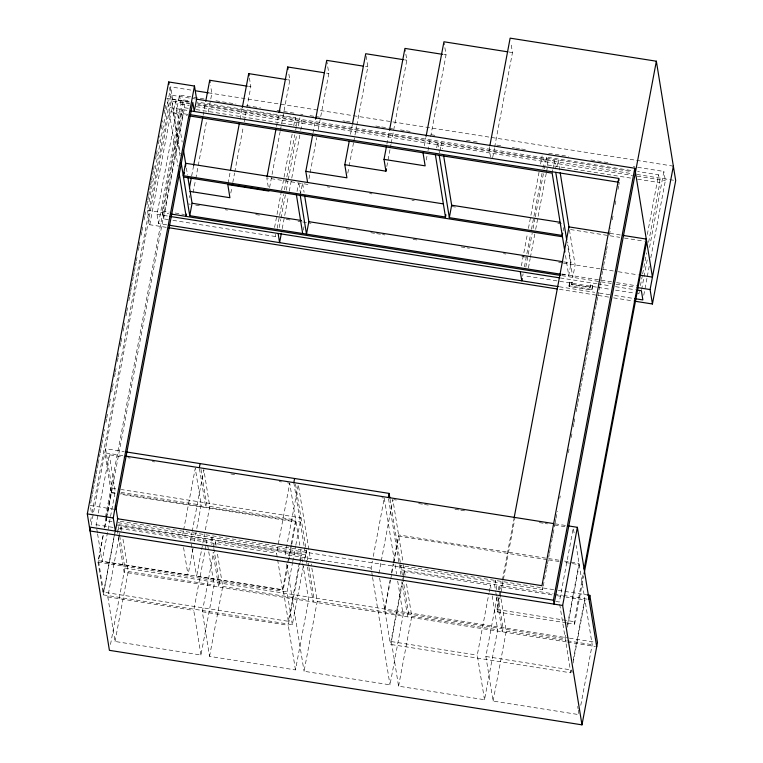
<?xml version="1.0" encoding="UTF-8"?>
<svg xmlns="http://www.w3.org/2000/svg" width="763" height="763" viewBox="0 0 763 763"><rect width="100%" height="100%" fill="white"/><g stroke="black" fill="none" stroke-linecap="round" stroke-linejoin="round"><path stroke-width="0.57" stroke-dasharray="3.81 2.86" d="M90.711 503.16L91.369 499.651M91.598 498.487L92.256 494.977M92.476 493.804L93.134 490.294M93.363 489.121L94.24 484.438M94.459 483.275L95.127 479.755M95.346 478.592L96.004 475.082M96.224 473.909L97.111 469.226M97.33 468.053L97.988 464.543M98.208 463.379L99.972 454.014M100.191 452.841L100.859 449.331M101.078 448.158L101.737 444.648M101.956 443.484L102.843 438.801M103.062 437.628L104.607 429.435M105.933 422.416L106.591 418.906M106.81 417.733L107.469 414.223M108.794 407.204L109.452 403.694M109.681 402.521L110.339 399.011M111.665 391.991L112.323 388.472M112.543 387.308L113.21 383.799M114.526 376.769L115.194 373.26M115.413 372.096L116.071 368.577M117.397 361.557L118.055 358.047M118.275 356.874L118.942 353.364M120.258 346.345L120.926 342.835M121.145 341.662L121.803 338.152M123.129 331.132L123.787 327.623M124.016 326.45L124.674 322.94M126 315.92L126.658 312.41M126.877 311.237L127.545 307.727M128.861 300.708L129.529 297.189M129.748 296.025L130.406 292.515M130.626 291.342L131.293 287.832M131.513 286.659L132.39 281.976M132.609 280.813L133.277 277.293M133.496 276.13L134.154 272.62M134.374 271.447L135.261 266.764M135.48 265.591L136.138 262.081M136.358 260.917L137.025 257.398M138.351 250.378L139.009 246.869M139.228 245.696L139.887 242.186M141.212 235.166L141.88 231.656M142.099 230.483L142.757 226.973M144.083 219.954L144.741 216.444M144.96 215.271L145.628 211.761M146.944 204.742L147.612 201.232M147.831 200.059L148.489 196.549M148.709 195.376L149.596 190.693M149.815 189.529L150.473 186.01M150.692 184.846L151.36 181.336M151.579 180.163L152.457 175.48M152.686 174.307L153.344 170.798M153.563 169.634L154.67 163.778M155.547 159.095L156.205 155.585M156.434 154.412L157.531 148.566M158.418 143.883L159.963 135.69M161.279 128.67L162.824 120.478M164.15 113.458L164.808 109.948M165.027 108.775L165.695 105.265M166.267 227.326L149.786 224.732L147.45 210.302L170.712 86.887L191.894 90.225M90.492 521.415L91.856 514.157M92.075 512.984L170.826 95.079L196.606 99.152M91.169 525.135L171.465 99.018L190.311 101.984M149.786 224.732L173.048 101.317L170.712 86.887M180.02 155.719L173.163 113.372L175.509 100.935L189.634 103.158M97.406 532.755L96.1 524.715L109.281 454.777L123.224 456.98M166.735 224.847L158.504 223.549L157.016 214.365L179.496 95.06L205.361 99.142M158.504 223.549L180.984 104.245L179.496 95.06M168.261 219.61L163.587 218.867L162.319 210.998L183.263 99.858L190.264 100.964M105.542 516.866L182.281 109.595L182.92 113.534L107.278 514.949M303.312 566.413L292.334 624.687L103.301 594.882L97.998 562.093L103.043 535.283M104.579 527.119L106.124 518.964M106.343 517.8L111.951 488.043L105.571 448.692L124.245 451.629M300.546 549.923L301.108 553.423L288.319 621.301L103.587 592.174L98.484 560.691L103.339 534.939M104.665 527.92L106.429 518.554M106.648 517.39L111.274 492.812L104.798 452.802L123.472 455.749M112.056 521.72L106.181 520.795L107.058 516.112M163.587 218.867L184.532 107.726L183.263 99.858M193.077 548.206L188.022 575.016L102.051 561.454L115.232 491.525L109.281 454.777M103.587 592.174L114.832 532.488M103.301 594.882L115.165 531.945M207.679 545.183L214.136 585.087L200.955 655.016L115.041 641.473L107.812 596.876L119.018 537.429M119.238 536.265L120.993 526.937L206.916 540.49L207.488 544.009M191.656 176.043L193.64 165.523M203.111 115.299L205.524 102.452M193.125 192.667L195.547 179.81M195.767 178.647L206.773 120.239M208.309 112.066L211.837 93.372L210.598 85.723M110.501 644.497L124.903 568.053L119.314 533.499M115.041 641.473L128.213 571.535L122.7 537.495M228.023 183.425L230.216 171.742M240.126 119.181L242.109 108.67M230.808 193.039L231.904 187.202M232.782 182.529L234.546 173.182M234.766 172.009L243.349 126.458M244.236 121.784L246.649 108.937M246.878 107.764L250.836 86.734L249.415 77.998M183.387 531.277L182.071 538.268L117.016 528.015M183.606 530.113L195.252 468.339L201.203 505.077L194.393 541.215M191.942 547.662L190.645 539.632L191.961 532.641M192.181 531.468L203.826 469.693L209.768 506.422L204.722 533.232M276.483 126.563L278.905 113.716M269.587 187.574L280.155 131.503M280.374 130.339L289.835 80.105L288.424 71.36M290.865 545.612L282.51 589.904L196.596 576.361L201.422 550.714M201.642 549.551L204.503 534.396M200.955 655.016L193.735 610.419L206.916 540.49M274.566 227.498L281.404 191.227M281.623 190.054L283.826 178.361M284.046 177.188L292.2 133.906M293.745 125.714L295.291 117.521L197.264 102.07M302.758 563.609L308.653 599.985L295.472 669.924L209.548 656.371L202.329 611.773L213.526 552.326M214.851 545.335L215.509 541.844L301.433 555.388L302.568 562.436M172.924 220.345L275.624 236.54L276.063 234.193M277.169 228.347L279.372 216.644M279.592 215.481L283.559 194.422M284.437 189.739L286.65 178.037M286.869 176.873L294.804 134.755M295.682 130.072L296.349 126.563M279.21 227.612L280.755 219.42M280.975 218.256L285.381 194.861M286.268 190.187L288.023 180.831M288.252 179.658L296.845 134.04M298.39 125.857L299.926 117.664M282.243 228.604L288.414 195.853M289.291 191.179L299.869 135.041M300.756 130.359L302.081 123.339L301.147 117.607M209.548 656.371L222.729 586.442L217.217 552.402M297.036 191.418L298.533 183.501M300.231 195.414L302.577 182.977L304.094 192.352M313.068 132.781L315.71 118.761M309.025 178.609L309.912 173.935M310.131 172.762L316.731 137.721M318.276 129.548L328.834 73.477L326.888 61.45M303.312 230.111L303.951 226.716M350.522 134.326L352.287 124.979M347.804 173.144L348.91 167.297M349.13 166.134L353.527 142.767M353.755 141.603L356.617 126.42M356.836 125.246L367.842 66.839L365.887 54.822M282.51 589.904L276.568 553.175L289.74 483.246L286.211 482.683M291.084 544.448L295.691 519.975L289.74 483.246M288.319 621.301L283.216 589.818L288.509 561.73M288.738 560.557L291.6 545.345M291.819 544.172L296.015 521.94L120.688 494.29M292.334 624.687L287.022 591.897L292.515 562.76M292.734 561.587L295.586 546.442M295.806 545.268L300.975 517.848L121.279 489.512M295.472 669.924L288.252 625.326L299.888 563.552M300.107 562.379L301.433 555.388M304.637 559.422L306.287 550.638L119.591 521.205M386.879 144.188L389.302 131.341M386.812 166.506L390.112 148.985M390.332 147.822L390.99 144.312M391.209 143.148L406.841 60.21L405.105 49.481M397.685 581.034L403.169 614.892L389.988 684.831L304.065 671.278L317.246 601.339L311.19 563.981M424.342 145.733L425.878 137.559M426.24 160.02L427.127 155.347M428.005 150.673L430.427 137.826M430.647 136.653L446.05 54.888L444.104 42.862M436.674 147.936L437.743 142.28L439.45 152.867M440.079 150.807L441.567 142.891L442.521 148.766M372.401 576.256L371.076 568.082L372.401 561.091M373.279 556.427L384.256 498.144L381.901 497.772M378.896 573.547L381.08 561.978M381.3 560.824L392.85 499.498L403.007 562.207M384.638 608.969L390.084 580.042M391.39 573.099L393.136 563.847M393.355 562.684L398.591 534.92L547.386 558.382M390.513 580.195L384.848 610.276L565.288 638.736M390.732 579.041L393.565 564M393.784 562.846L398.801 536.227L547.605 559.699M571.239 670.524L570.81 672.832L390.37 644.382L402.139 581.902M403.455 574.968L404.323 570.333L403.198 563.371M492.173 595.76L497.686 629.799L484.505 699.728L398.582 686.185L391.362 641.578L402.998 579.804M403.217 578.64L404.533 571.649L490.456 585.192L491.029 588.721M489.665 146.792L489.226 149.119L491.019 160.22M492.66 157.712L494.424 148.365M494.643 147.202L512.469 52.58L511.038 43.701M398.582 686.185L411.762 616.246L406.25 582.207M521.396 265.801L527.567 233.049M528.444 228.375L539.031 172.228M540.566 164.045L542.111 155.852M522.665 276.149L523.103 273.812M524.429 266.792L530.6 234.041M531.477 229.367L542.054 173.23M542.941 168.547L544.257 161.527L543.332 155.795M525.812 267.117L528.015 255.414M528.234 254.241L532.202 233.182M533.089 228.509L535.073 217.98M535.292 216.806L543.447 173.516M544.334 168.842L546.537 157.14L632.889 170.759M528.406 267.966L530.171 258.609M530.39 257.436L534.806 234.041M535.683 229.358L546.27 173.201M546.489 172.028L547.815 165.008L546.537 157.14M552.154 173.134L552.793 169.739M553.013 168.613L554.501 160.697L197.875 104.455M556.837 166.773L558.115 159.992L560.004 171.646M484.505 699.728L477.276 655.131L488.921 593.356M489.14 592.193L490.456 585.192M563.104 230.931L563.743 227.536M578.259 709.943L579.022 714.635L493.098 701.083L485.869 656.485L497.075 597.038M498.392 590.047L499.05 586.547L555.55 595.464M566.394 622.856L497.266 611.955L496.856 609.465L502.149 581.387M502.369 580.214L513.833 519.374M497.266 611.955L514.901 518.363M561.663 274.346L568.731 275.462L571.077 263.016L567.643 241.852M569.007 285.801L569.789 281.69L572.069 282.052L571.792 284.761L590.066 287.641L590.352 284.933L592.632 285.295L591.964 290.064L569.122 286.459L569.007 285.801L591.859 289.406L591.964 290.064M569.122 286.459L569.789 281.69M493.098 701.083L506.27 631.154L499.813 591.249M571.792 284.761L572.069 282.052M590.066 287.641L590.352 284.933M591.859 289.406L592.632 285.295M117.941 522.655L542.598 589.608L544.362 580.252M544.582 579.079L546.346 569.723M546.566 568.549L547.224 565.04M547.443 563.867L549.207 554.501M549.427 553.337L550.094 549.827M550.314 548.654L552.078 539.288M552.298 538.115L552.956 534.605M553.185 533.442L554.949 524.076M555.168 522.903L555.826 519.393M556.046 518.22L557.371 511.2M559.794 498.325L560.233 495.988M568.397 452.688L569.055 449.178M571.268 437.476L571.926 433.966M573.251 426.937L573.91 423.427M574.129 422.263L574.797 418.753M576.113 411.724L576.78 408.215M577 407.051L577.658 403.532M577.877 402.368L578.764 397.685M578.983 396.512L579.642 393.002M579.861 391.829L580.529 388.319M580.748 387.156L581.625 382.473M581.845 381.3L582.512 377.79M582.732 376.617L584.496 367.261M584.716 366.087L585.374 362.578M585.602 361.404L587.367 352.039M587.586 350.875L588.244 347.365M588.464 346.192L590.228 336.826M590.448 335.663L591.115 332.143M591.335 330.98L593.099 321.614M593.318 320.441L593.976 316.931M594.196 315.768L595.96 306.402M596.18 305.229L596.847 301.719M597.067 300.546L597.725 297.036M597.944 295.872L598.831 291.189M599.05 290.016L599.708 286.506M599.937 285.333L600.595 281.824M600.815 280.65L601.702 275.977M601.921 274.804L602.579 271.294M602.799 270.121L603.466 266.611M603.686 265.438L604.563 260.755M604.782 259.592L605.45 256.082M605.669 254.909L606.327 251.399M606.547 250.226L607.873 243.206M609.418 235.014L610.743 227.994M612.279 219.801L613.385 213.945M615.15 204.589L616.256 198.733M618.02 189.367L618.679 185.857M618.898 184.694L619.337 182.347M565.068 637.42L565.507 635.102M567.472 624.697L579.022 563.371L563.79 560.967M567.462 627.157L579.241 564.687L564.01 562.283M567.558 623.047L574.596 624.153L574.186 621.664L583.008 574.863M647.32 234.47L658.564 174.803L637.563 171.494M574.596 624.153L583.628 576.179M639.337 291.476L638.898 293.822L635.398 293.269M640.443 285.629L642.427 275.1M642.646 273.927L646.614 252.868M648.598 242.338L659.842 182.681L658.564 174.803M641.607 289.568L643.81 277.875M644.029 276.702L647.558 257.989M649.542 247.47L663.867 171.446L633.3 166.62M573.204 660.109L584.763 598.793L576.113 545.373M573.108 663.037L584.973 600.1L566.136 597.133M643.753 295.243L647.062 277.703M647.282 276.53L649.485 264.837M650.81 257.818L665.355 180.621L663.867 171.446M580.777 705.308L592.193 644.697L584.973 600.1M508.988 52.027L512.469 52.58M443.704 54.516L446.05 54.888M404.495 59.838L406.841 60.21M365.487 66.467L367.842 66.839M326.488 73.105L328.834 73.477M287.489 79.733L289.835 80.105M248.49 86.372L250.836 86.734M208.375 92.828L673.357 166.143M215.939 100.811L235.929 103.959M246.506 105.628L260.622 107.86M277.074 110.454L295.891 113.42M300.593 114.154L302.94 114.526M309.997 115.642L314.699 116.386M315.872 116.567L320.574 117.311M342.911 120.831L345.267 121.203M346.44 121.393L351.142 122.128M375.835 126.019L380.537 126.763M381.71 126.954L387.585 127.879M388.768 128.06L393.47 128.804M400.518 129.92L405.22 130.654M406.402 130.845L411.104 131.589M431.085 134.736L435.787 135.48M466.355 140.297L472.24 141.222M473.413 141.413L478.115 142.156M496.923 145.123L501.625 145.857M512.211 147.526L514.558 147.898M515.731 148.089L520.433 148.823M521.615 149.014L526.317 149.748M548.654 153.277L568.635 156.425M590.972 159.944L610.963 163.101M189.281 101.756L167.021 98.246L168.499 107.421L188.423 110.568M197.321 103.091L631.936 171.627M173.048 101.317L189.529 103.911M197.77 105.218L632.136 173.706M636.847 174.45L674.511 180.392M180.984 104.245L189.214 105.542M196.272 106.658L632.432 175.433M637.134 176.177L665.355 180.621M184.532 107.726L189.205 108.46M196.205 109.567L296.569 125.39L295.291 117.521M547.815 165.008L631.831 178.256M637.668 179.181L659.842 182.681M187.927 114.421L169.119 111.455L177.998 166.258M173.163 113.372L187.288 115.604M327.27 186.868L329.616 187.24M369.597 193.544L371.953 193.916M411.934 200.221L414.29 200.593M451.915 206.525L455.444 207.078M557.753 223.216L562.455 223.95M307.928 184.446L266.802 177.96L268.395 187.803M609.961 233.354L620.51 235.014M570.524 229.558L619.737 237.322M624.42 238.066L644.344 241.203M564.01 261.909L571.077 263.016M188.461 203.959L190.378 204.255M195.633 205.085L200.345 205.829M225.171 209.749L227.517 210.111M255.681 214.556L260.402 215.3M286.239 219.372L290.932 220.116M297.98 221.222L301.499 221.785M302.673 221.966L311.008 223.282M346.125 228.814L351.047 229.596M370.789 232.705L375.768 233.488M376.655 233.631L381.357 234.375M382.53 234.556L384.876 234.928M413.06 239.372L417.752 240.116M461.205 246.964L466.422 247.784M467.08 247.889L469.426 248.261M503.485 253.631L505.831 254.003M521.758 256.511L526.47 257.255M558.669 262.329L562.197 262.892M563.371 263.073L601.816 269.139M602.999 269.32L617.124 271.552M618.297 271.733L638.316 274.89M162.319 210.998L169.319 212.104M175.156 213.02L184.493 214.498M561.768 273.984L611.945 281.9M616.618 282.634L637.62 285.953M147.45 210.302L168.642 213.64M561.816 275.634L611.249 283.435M615.96 284.179L634.797 287.146M157.016 214.365L168.776 216.215M560.261 277.951L596.714 283.693M597.887 283.884L610.82 285.925M615.522 286.659L635.503 289.816M569.894 282.348L572.174 282.701M590.457 285.591L592.737 285.944M526.871 276.149L596.885 287.193M598.049 287.374L610.886 289.406M615.56 290.14L634.234 293.087M571.687 284.103L589.961 286.983M559.403 286.764L594.673 292.324M599.375 293.068L609.952 294.737M614.654 295.472L633.471 298.438M559.441 289.32L597.114 295.262M598.287 295.453L608.884 297.122M613.586 297.866L633.605 301.023M555.063 523.8L565.631 525.469M127.869 457.714L130.196 458.077M152.266 461.558L154.593 461.93M230.893 473.966L235.605 474.71M279.153 481.577L281.509 481.949M394.023 499.689L396.369 500.061M418.629 503.57L423.312 504.305M424.486 504.496L429.168 505.23M454.948 509.293L459.641 510.037M460.804 510.218L465.497 510.962M539.307 522.598L544 523.332M545.163 523.523L547.51 523.895M554.539 525.001L565.087 526.661M111.951 488.043L120.115 489.331M548.559 558.564L559.107 560.233M121.04 492.44L201.203 505.077M209.768 506.422L295.691 519.975M548.769 559.88L559.317 561.539M111.169 492.154L115.871 492.898M120.564 493.632L300.202 521.959M111.274 492.812L115.986 493.556M90.272 505.507L113.706 509.198M553.661 589.646L400.804 565.545L400.031 569.656L553.127 593.805M558.325 590.381L587.5 594.987M118.732 524.667L301.108 553.423M116.481 524.944L305.515 554.758M554.3 593.986L562.503 595.274M563.666 595.464L589.055 599.47M556.723 595.645L564.963 596.943M96.1 524.715L115.852 527.834M190.645 539.632L276.568 553.175M371.076 568.082L285.162 554.529L298.333 484.6L310.436 559.317M555.817 601.444L559.336 602.007L573.29 527.958L574.224 533.757M496.856 609.465L574.186 621.664M98.484 560.691L283.216 589.818M97.998 562.093L287.022 591.897M124.903 568.053L568.311 637.973M569.475 638.154L593.976 642.026M128.213 571.535L214.136 585.087M222.729 586.442L308.653 599.985M317.246 601.339L403.169 614.892M411.762 616.246L497.686 629.799M506.27 631.154L566.299 640.615M567.481 640.806L592.193 644.697M566.365 641.902L124.131 572.174L117.225 529.551M567.538 642.093L595.541 646.509M107.812 596.876L193.735 610.419M202.329 611.773L288.252 625.326M391.362 641.578L477.276 655.131M485.869 656.485L571.792 670.038L572.174 672.384M569.446 229.949L575.111 264.923L572.765 277.37L567.481 244.723M554.501 160.697L555.836 168.928M565.488 255.462L568.731 275.462M577.686 706.414L578.068 708.76M559.708 604.325L570.81 672.832M542.121 586.661L542.598 589.608M499.05 586.547L499.622 590.076M496.808 589.665L495.321 580.452L494.538 584.563L495.664 591.478M497.924 596.571L502.97 627.672L502.188 631.783L496.599 597.229M495.845 592.622L496.408 596.084M404.533 571.649L405.105 575.168M390.065 499.25L400.489 563.619M400.68 564.782L408.453 612.765L407.68 616.885L401.987 581.768M388.529 498.687L400.775 574.262M384.256 498.144L394.843 563.523M395.034 564.696L396.55 574.034M379.65 578.192L390.37 644.382M372.592 577.419L389.988 684.831M298.934 183.54L300.45 192.925M275.262 234.289L275.624 236.54M295.539 484.286L305.973 548.711M306.163 549.885L308.815 566.27M309.005 567.434L313.936 597.868L313.164 601.978L304.37 547.729M293.831 482.607L304.256 546.976M296.015 521.94L299.792 545.259M286.669 563.876L304.065 671.278M175.509 100.935L182.176 142.099M186.363 167.974L187.507 175.032M189.51 195.595L189.863 197.789M169.586 87.43L180.345 153.821M215.509 541.844L216.082 545.364M201.022 469.379L206.458 502.941L205.686 507.061L199.496 468.863M213.64 547.252L211.771 535.74L210.998 539.851L211.742 544.458M213.821 548.406L219.42 582.961L218.647 587.071L213.049 552.517M192.133 548.816L196.596 576.361M183.559 547.452L188.022 575.016M120.993 526.937L121.565 530.457M118.189 526.594L119.123 532.355M105.695 517.848L106.181 520.795M97.588 533.9L102.051 561.454M90.644 507.805L91.57 513.537"/><path stroke-width="1.14" d="M587.5 594.987L589.828 595.35L597.477 642.57L581.978 724.85L109.405 650.334L87.306 513.909L168.709 81.965L194.479 86.028L196.606 99.152L194.279 111.484L192.791 102.309L116.043 509.57L115.413 505.631L194.479 86.028M90.511 528.625L90.072 530.962L562.646 605.479L581.978 724.85M115.575 505.659L117.702 518.783L115.375 531.124L113.258 518.001L115.413 505.631M183.893 174.737L184.322 172.476M185.39 166.82L185.81 164.56L183.511 150.33M189.462 187.727L191.217 178.38M193.64 165.523L202.662 117.636M205.752 101.279L209.711 80.258L247.307 86.181M186.544 214.136L186.115 216.396L178.943 172.085M560.49 274.165L189.739 215.7L192.076 203.254L187.889 177.378M230.445 170.578L239.468 122.681M242.329 107.497L248.709 73.62L286.316 79.552M199.315 467.709L200.087 463.589M267.021 176.797L276.044 128.899M279.124 112.543L287.708 66.991L324.141 72.733M281.356 233.287L279.592 242.644L278.114 233.459M307.575 182.262L305.801 171.332L312.63 135.118M315.71 118.761L326.717 60.353L363.14 66.104M305.801 171.332L346.927 177.817L344.8 164.694L349.206 141.336M352.506 123.816L365.715 53.725L403.312 59.657M293.831 482.607L294.604 478.496M344.8 164.694L385.925 171.179L384.018 159.381L386.44 146.525M389.521 130.177L404.924 48.403L442.53 54.335M385.925 171.179L386.364 168.842M426.097 136.386L443.932 41.774L507.824 51.846M388.338 497.514L389.12 493.403L126.572 452.001M443.131 203.855L185.6 163.253L183.254 175.69L445.487 217.045L445.916 214.775M562.674 233.192L562.255 235.452L449.321 217.646L451.658 205.209L443.665 155.824M489.884 145.619L510.132 38.15L656.361 61.212L675.694 180.573L652.432 303.989L634.778 301.204M522.226 278.495L521.778 280.832L520.29 271.647M514.052 518.211L568.95 226.888L608.788 233.163M190.769 110.931L618.707 178.418L541.959 585.679L117.302 518.716M656.361 61.212L554.052 604.124L553.413 600.195L634.806 168.242L196.74 99.171M562.646 605.479L577.372 527.319L567.977 525.841M584.105 569.007L646.28 239.077L622.846 235.386M584.077 573.843L646.69 241.575M589.055 599.47L589.828 595.35M652.432 303.989L650.095 289.559L673.357 166.143M195.433 90.787L208.375 92.828M189.977 114.641L618.164 182.166M189.644 115.976L552.154 173.134L564.916 251.933M384.018 159.381L425.144 165.857L423.017 152.743M451.658 205.209L559.889 222.271M183.473 177.006L562.465 236.768M268.929 191.084L227.803 184.598L229.921 197.712L189.977 191.408M192.076 203.254L301.538 220.517M308.605 221.632L562.836 261.719M639.489 275.081L652.441 277.122L634.806 168.242M170.998 214.012L560.633 275.453M637.153 287.517L650.095 289.559M169.949 216.406L559.088 277.761M637.858 290.188L641.387 290.741L642.875 299.926L634.644 298.629M169.081 225.219L558.23 286.573M168.623 227.698L557.085 288.958M125.8 456.112L553.89 523.618M87.306 513.909L113.258 518.001M89.433 527.033L553.413 600.195M618.707 178.418L619.022 180.383M560.195 172.81L569.074 227.612M555.769 172.428L566.728 240.049M577.372 527.319L596.704 646.69M439.221 155.328L449.321 217.646M435.396 154.727L445.487 217.045M389.12 493.403L389.874 498.077M287.708 66.991L288.071 69.175M304.666 195.872L308.843 221.671L306.497 234.107L300.231 195.414M296.397 194.813L302.673 233.507M248.709 73.62L249.062 75.804M209.711 80.258L210.063 82.442M168.709 81.965L169.062 84.149M181.165 162.767L189.739 215.7"/></g></svg>
